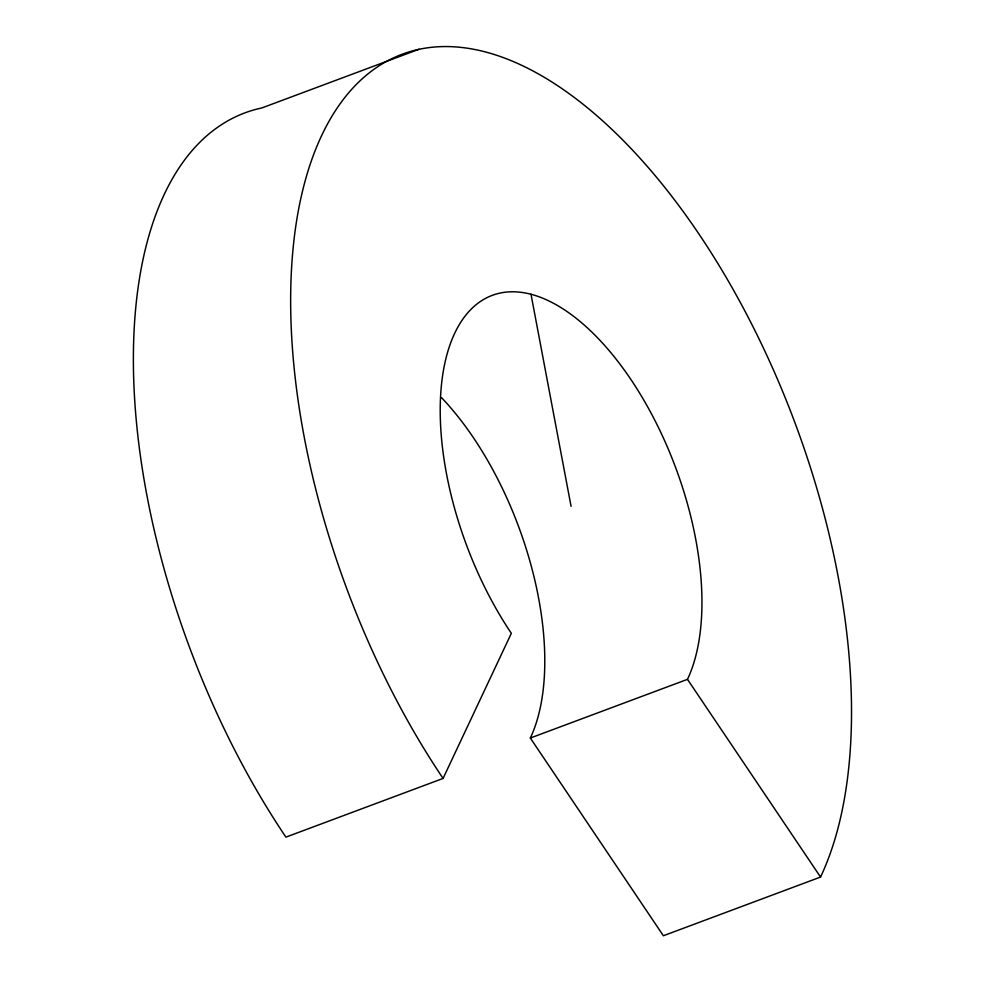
<?xml version="1.0" encoding="UTF-8"?>
<svg xmlns="http://www.w3.org/2000/svg" width="985" height="985" viewBox="0 0 985 985"><rect width="100%" height="100%" fill="white"/><g stroke="black" fill="none" stroke-linecap="round" stroke-linejoin="round"><path stroke-width="1.48" d="M419.044 49.25L261.875 107.944A482.699 238.936 69.5 0 0 285.909 837.127L443.078 778.433L511.338 633.318A225.257 111.502 69.5 0 1 454.664 333.349A225.257 111.502 69.5 0 1 630.819 379.373A225.257 111.502 69.5 0 1 687.493 679.342L820.554 877.056L663.385 935.75L530.336 738.036A225.257 111.502 69.5 0 0 441.489 397.608M530.336 738.036L687.493 679.342M531.001 294.232L571.078 506.339M443.078 778.433A482.699 238.936 69.5 0 1 321.615 135.635A482.699 238.936 69.5 0 1 699.091 234.245A482.699 238.936 69.5 0 1 820.554 877.056"/></g></svg>
